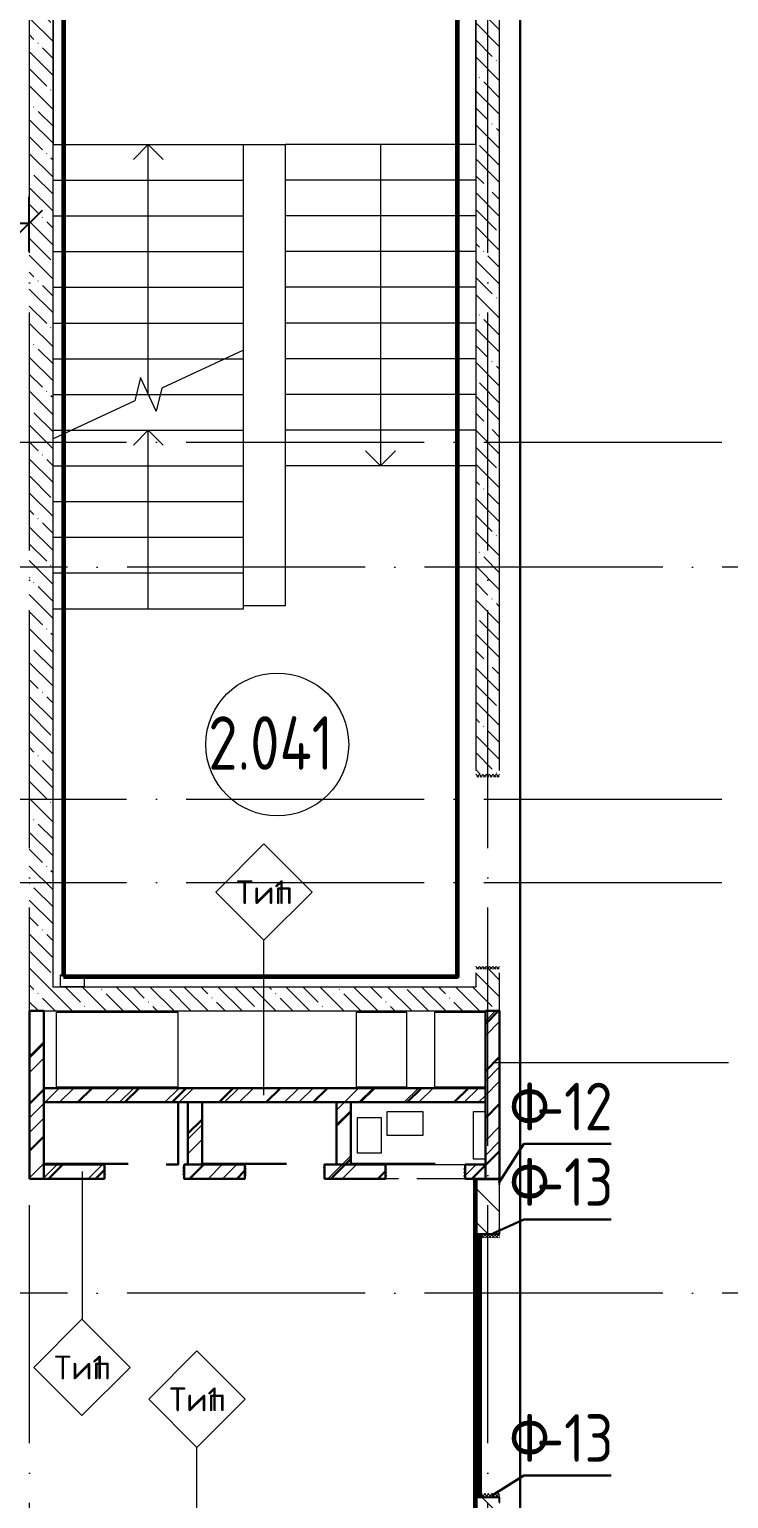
# Model space of a CAD drawing. Header units: millimetres. Extents: x -592259 to 288321, y -552984 to 293768.
# Drawn here: x 165209 to 171082, y -75187 to -62843 of the extents above; entities that cross this region are included whole.
import ezdxf

# ---------------------------------------------------------------- set-up
doc = ezdxf.new("R2010")
doc.units = ezdxf.units.MM
doc.linetypes.add('ADSK_Линия сетки', pattern=[2500, 2000, -250, 0, -250])
doc.layers.get('Defpoints').update_dxf_attribs({"color": 250})
for name, color, linetype, lineweight in [('0.2) Кирпич 6 вып', 30, 'Continuous', 30), ('2.2)Фарх остаток.', 1, 'Continuous', 30), ('4) Штукатурка', 6, 'Continuous', 30), ('4.1.3) Штук  3.1 вып по кирп подвал.', 6, 'Continuous', 60), ('4.5) Штук Гипсовая по ЖБ', 6, 'Continuous', 30), ('4.6) Швы', 6, 'Continuous', 30), ('4.7) Штук. 5 вып 3.7Шт', 6, 'Continuous', 30), ('4.7) Штук. 6 вып.', 6, 'Continuous', 30), ('6.3) Шпаклевка 8 вып. Сентябрь', 3, 'Continuous', 60), ('A-AREA-____-IDEN', 250, 'Continuous', 9), ('A-DOOR-____-OTLN', 250, 'Continuous', 5), ('A-FLOR-____-OTLN', 250, 'Continuous', 9), ('A-WALL-____-IDEN', 250, 'Continuous', 9), ('A-WALL-____-MCUT', 250, 'Continuous', 13), ('A-WALL-____-PATT', 250, 'Continuous', 13), ('I-WALL-____-OTLN', 250, 'Continuous', 9), ('S-COLS-____-MCUT', 250, 'Continuous', 25), ('S-COLS-____-OTLN', 250, 'Continuous', 9), ('S-GRID-____-OTLN', 250, 'Continuous', 9), ('S-STRS-____-MBND', 250, 'Continuous', 5), ('S-STRS-____-OTLN', 250, 'Continuous', 5)]:
    doc.layers.add(name, color=color, linetype=linetype, lineweight=lineweight)
doc.styles.add('GOST Common_1', font='', dxfattribs={"width": 0.9, "height": 250})
doc.styles.add('ISOCPEUR', font='isocpeur.ttf', dxfattribs={"width": 0.8, "height": 100})
doc.styles.add('ISOCPEUR_3', font='isocpeur.ttf', dxfattribs={"height": 250})
doc.styles.get("Standard").update_dxf_attribs({"font": 'ГОСТ тип А.ttf'})
doc.styles.get('GOST Common_1').set_extended_font_data('GOST Common')
doc.dimstyles.new('А3', dxfattribs={"dimtxt": 333, "dimasz": 222, "dimexe": 222, "dimexo": 111, "dimgap": 111, "dimtad": 1, "dimtoh": 1, "dimdec": 0, "dimrnd": 0.0015, "dimzin": 0, "dimdsep": 46, "dimtxsty": 'Standard', "dimblk": 'OBLIQUE', "dimcen": 0, "dimclrd": 7, "dimclre": 7, "dimclrt": 7, "dimadec": 0, "dimazin": 0, "dimtfac": 1, "dimtdec": 0, "dimtofl": 0, "dimtmove": 0, "dimatfit": 3, "dimfxl": 1, "dimtolj": 1, "dimtzin": 0, "dimarcsym": 0})
pattern_1 = [(45, (28708.77, -120984.93), (-251.4472, 251.4472), []), (45, (28708.77, -120603.93), (-251.4472, 251.4472), [])]
pattern_2 = [(135, (28708.77, -120984.93), (-142.5612, -142.5612), []), (135, (28851.33, -120984.93), (-142.5612, -142.5612), [252.016, -50.403, 3.353, -47.05])]
pattern_3 = [(135, (1951.41, 124.685), (-14.14214, -14.14214), []), (225, (1951.41, 124.685), (14.14214, -14.14214), [])]
pattern_4 = [(45, (-171.384, 124.685), (-14.1421, 14.1421), []), (135, (-171.384, 124.685), (-14.1421, -14.1421), [])]

# ---------------------------------------------------------------- blocks, each defined once
blk = doc.blocks.new('Дверь_СКБ_2Ст_Внутренняя1 - Н_ВВ-10_2_2200x2600h_Фрамуга сверху 2 EIW 15-42979487-АР1_Кладочный план 2 этажа С2и3')
at = {"layer": 'A-DOOR-____-OTLN'}
h = blk.add_hatch(dxfattribs=at)
h.set_pattern_fill('FP_7', color=256, style=0, pattern_type=2)
h.set_pattern_definition([(45, (-921.384, 164.685), (-14.1421, 14.1421), []), (135, (-921.384, 164.685), (-14.1421, -14.1421), [])])
h.paths.add_polyline_path([(-1062.5, 100), (-1087.5, 100), (-1087.5, -100), (-1062.5, -100)])
h = blk.add_hatch(dxfattribs=at)
h.set_pattern_fill('FP_6', color=256, style=0, pattern_type=2)
h.set_pattern_definition([(135, (1201.41, 164.685), (-14.1421, -14.1421), []), (225, (1201.41, 164.685), (14.1421, -14.1421), [])])
h.paths.add_polyline_path([(1112.5, -100), (1112.5, 100), (1087.5, 100), (1087.5, -100)])
blk = doc.blocks.new('Дверь_СКБ_2Ст_Внутренняя1 - Н_Д-1_1п_1640x2100h_ЛК-42630921-АР1_Кладочный план 2 этажа С2и3')
at = {"layer": 'A-DOOR-____-OTLN'}
h = blk.add_hatch(dxfattribs=at)
h.set_pattern_fill('FP_30', color=256, style=0, pattern_type=2)
h.set_pattern_definition([(45, (-641.384, 164.685), (-14.1421, 14.1421), []), (135, (-641.384, 164.685), (-14.1421, -14.1421), [])])
h.paths.add_polyline_path([(-807.5, -100), (-782.5, -100), (-782.5, 100), (-807.5, 100)])
h = blk.add_hatch(dxfattribs=at)
h.set_pattern_fill('FP_29', color=256, style=0, pattern_type=2)
h.set_pattern_definition([(135, (1481.41, 164.685), (-14.14214, -14.14214), []), (225, (1481.41, 164.685), (14.14214, -14.14214), [])])
h.paths.add_polyline_path([(807.5, -100), (832.5, -100), (832.5, 100), (807.5, 100)])
blk = doc.blocks.new('Дверь_СКБ_1Ст_Внутренняя1 - Н_Д-7л_670x1875h_Технический шкаф ЭОМ и СС-42409413-АР1_Кладочный план 2 этажа С2и3')
at = {"layer": 'A-DOOR-____-OTLN'}
h = blk.add_hatch(dxfattribs=at)
h.set_pattern_fill('FP_39', color=256, style=0, pattern_type=2)
h.set_pattern_definition(pattern_4)
h.paths.add_polyline_path([(-312.5, -40), (-312.5, 40), (-322.5, 40), (-322.5, -40)])
h = blk.add_hatch(dxfattribs=at)
h.set_pattern_fill('FP_38', color=256, style=0, pattern_type=2)
h.set_pattern_definition(pattern_3)
h.paths.add_polyline_path([(347.5, -40), (347.5, 40), (337.5, 40), (337.5, -40)])
blk = doc.blocks.new('Дверь_СКБ_1Ст_Внутренняя1 - Н_Д-7л_670x1875h_Технический шкаф ЭОМ и СС-V5-АР1_Кладочный план 2 этажа С2и3')
at = {"layer": 'A-DOOR-____-OTLN'}
h = blk.add_hatch(dxfattribs=at)
h.set_pattern_fill('FP_39', color=256, style=0, pattern_type=2)
h.set_pattern_definition(pattern_4)
h.paths.add_polyline_path([(-312.5, -40), (-312.5, 40), (-322.5, 40), (-322.5, -40)])
h = blk.add_hatch(dxfattribs=at)
h.set_pattern_fill('FP_38', color=256, style=0, pattern_type=2)
h.set_pattern_definition(pattern_3)
h.paths.add_polyline_path([(347.5, -40), (347.5, 40), (337.5, 40), (337.5, -40)])
blk = doc.blocks.new('ADSK_КолоннаНесущая_Швеллер_Гнутый_ГОСТ 8278-83 - 200х50х4_таб_1 2-38815031-АР1_Кладочный план 2 этажа С2и3')
at = {"layer": 'S-COLS-____-MCUT'}
for p, q in [((-6.1, -90), (-6.1, 90)), ((-0.1, 96), (39.9, 96)), ((39.9, 100), (19.9, 100)), ((39.9, 96), (39.9, 100)), ((39.9, -96), (-0.1, -96)), ((19.9, -100), (39.9, -100)), ((39.9, -100), (39.9, -96))]:
    blk.add_line(p, q, dxfattribs=at)
for centre, radius, start, end in [((-0.1, 90), 10, 90, 180), ((-0.1, 90), 6, 90, 180), ((-0.1, -90), 10, 180, 270), ((-0.1, -90), 6, 180, 270)]:
    blk.add_arc(centre, radius, start, end, dxfattribs=at)
blk = doc.blocks.new('ADSK_КолоннаНесущая_Швеллер_Гнутый_ГОСТ 8278-83 - 200х50х4_таб_1 2-V46-АР1_Кладочный план 2 этажа С2и3')
at = {"layer": 'S-COLS-____-MCUT'}
for p, q in [((-6, -90), (-6, 90)), ((0, 96), (40, 96)), ((40, 100), (20, 100)), ((40, 96), (40, 100)), ((40, -96), (0, -96)), ((20, -100), (40, -100)), ((40, -100), (40, -96))]:
    blk.add_line(p, q, dxfattribs=at)
for centre, radius, start, end in [((0, 90), 10, 90, 179.9936), ((0, 90), 6, 90, 180), ((0, -90), 10, 180.0064, 270), ((0, -90), 6, 180, 270)]:
    blk.add_arc(centre, radius, start, end, dxfattribs=at)
blk = doc.blocks.new('ADSK_КолоннаНесущая_Швеллер_Гнутый_ГОСТ 8278-83 - 200х50х4_таб_1 2-V47-АР1_Кладочный план 2 этажа С2и3')
at = {"layer": 'S-COLS-____-MCUT'}
for p, q in [((-10.1, 90), (-10.1, -90)), ((-6.1, -90), (-6.1, 90)), ((39.9, 100), (-0.1, 100)), ((-0.1, 96), (39.9, 96)), ((39.9, 96), (39.9, 100)), ((39.9, -96), (-0.1, -96)), ((-0.1, -100), (39.9, -100)), ((39.9, -100), (39.9, -96))]:
    blk.add_line(p, q, dxfattribs=at)
for centre, radius, start, end in [((-0.1, 90), 10, 90, 180), ((-0.1, 90), 6, 90, 180), ((-0.1, -90), 10, 180, 270), ((-0.1, -90), 6, 180, 270)]:
    blk.add_arc(centre, radius, start, end, dxfattribs=at)
blk = doc.blocks.new('AAR_СКБ_Марка_Помещения_мал - Номер-28977439-АР1_Кладочный план 2 этажа С2и3')
at = {"layer": 'A-AREA-____-IDEN'}
blk.add_circle((-0.028, 0), 3, dxfattribs=at)
blk = doc.blocks.new('ADSK_Марка_Стена - Типоразмер_ADSK_Марка-30564887-АР1_Кладочный план 2 этажа С2и3')
at = {"layer": 'A-WALL-____-IDEN'}
for p, q in [((-0.16, 4.37), (-4.21, 0.31)), ((3.9, 0.31), (-0.16, 4.37)), ((-4.21, 0.31), (-0.16, -3.74)), ((-0.16, -3.74), (3.9, 0.31))]:
    blk.add_line(p, q, dxfattribs=at)
blk = doc.blocks.new('_Oblique')
at = {"color": 0, "linetype": 'ByBlock', "lineweight": -2}
blk.add_line((-0.5, -0.5), (0.5, 0.5), dxfattribs=at)
blk = doc.blocks.new('*D5531')
at = {"color": 7, "lineweight": -2, "transparency": 16777216}
for p, q in [((159059, -64709), (159059, -64250)), ((165207, -64709), (165207, -64250)), ((159059, -64472), (165207, -64472))]:
    blk.add_line(p, q, dxfattribs=at)
at = {"layer": 'Defpoints', "color": 0, "transparency": 16777216}
for p in [(165207, -64472), (159059, -64820), (165207, -64820)]:
    blk.add_point(p, dxfattribs=at)
at = {"color": 7, "lineweight": -2, "transparency": 16777216, "xscale": 222, "yscale": 222, "zscale": 222, "rotation": 180}
blk.add_blockref('_Oblique', (159059, -64472), dxfattribs=at)
at = {"color": 7, "lineweight": -2, "transparency": 16777216, "xscale": 222, "yscale": 222, "zscale": 222}
blk.add_blockref('_Oblique', (165207, -64472), dxfattribs=at)
at = {"color": 7, "transparency": 16777216, "insert": (162133, -64195), "char_height": 333, "attachment_point": 5}
blk.add_mtext('\\A1;6149', dxfattribs=at)

msp = doc.modelspace()

# ---------------------------------------------------------------- hatches: boundary and pattern name
at = {"layer": '0.2) Кирпич 6 вып'}
h = msp.add_hatch(dxfattribs=at)
h.set_pattern_fill('ANSI31', color=256, scale=88)
h.paths.add_polyline_path([(168868.7722, -72379.4336), (169038.7722, -72379.4336), (169038.7722, -72499.4336), (168868.7722, -72499.4336)])
h.paths.add_polyline_path([(167688.7722, -72499.4336), (168198.7722, -72499.4336), (168198.7722, -72379.4336), (167688.7722, -72379.4336)])
h.paths.add_polyline_path([(167788.7722, -71857.4347), (167908.7722, -71857.4347), (167908.7722, -72379.4336), (167788.7722, -72379.4336)])
h.paths.add_polyline_path([(166538.7722, -72379.4336), (166658.7722, -72379.4336), (166658.7722, -71857.4347), (166538.7722, -71857.4347)])
h.paths.add_polyline_path([(166508.7722, -72379.4336), (167018.7722, -72379.4336), (167018.7722, -72499.4336), (166508.7722, -72499.4336)])
h.paths.add_polyline_path([(165328.7503, -72379.4336), (165838.7722, -72379.4336), (165838.7722, -72499.4336), (165328.7503, -72499.4336)])
h.paths.add_polyline_path([(169038.7722, -71089.9336), (169158.7722, -71089.9336), (169158.7722, -72499.4336), (169038.7722, -72499.4336)])
h.paths.add_polyline_path([(165328.7503, -71857.4347), (169038.7722, -71857.4347), (169038.7722, -71737.4347), (165328.7503, -71737.4347)])
h.paths.add_polyline_path([(165208.7732, -72499.4336), (165328.7503, -72499.4336), (165328.7503, -71089.9336), (165208.7732, -71089.9336)])
at = {"layer": 'A-WALL-____-PATT', "lineweight": 15}
h = msp.add_hatch(dxfattribs=at)
h.set_pattern_fill('FP_40', color=256, style=0, pattern_type=2)
h.set_pattern_definition(pattern_2)
h.paths.add_polyline_path([(169158.2503, -71089.9336), (169158.2503, -70739.9336), (168958.2503, -70739.9336), (168958.2503, -71089.9336)])
h.paths.add_polyline_path([(169158.2503, -69099.9336), (169158.2503, -62009.9342), (168958.2503, -62009.9342), (168958.2503, -69099.9336)])
h = msp.add_hatch(dxfattribs=at)
h.set_pattern_fill('FP_40', color=256, style=0, pattern_type=2)
h.set_pattern_definition(pattern_2)
h.paths.add_polyline_path([(165407.2722, -70889.9336), (165407.2722, -62209.9342), (165207.2722, -62209.9342), (165207.2722, -70889.9336)])
h = msp.add_hatch(dxfattribs=at)
h.set_pattern_fill('FP_40', color=256, style=0, pattern_type=2)
h.set_pattern_definition(pattern_2)
h.paths.add_polyline_path([(166379.7852, -71089.9336), (168958.2503, -71089.9336), (168958.2503, -70889.9336), (165207.2722, -70889.9336), (165207.2722, -71089.9336)])
h = msp.add_hatch(dxfattribs=at)
h.set_pattern_fill('FP_12', color=256, style=0, pattern_type=2)
h.set_pattern_definition(pattern_1)
h.paths.add_polyline_path([(165328.7503, -72379.4336), (165328.7503, -71089.9336), (165208.7503, -71089.9336), (165208.7503, -72379.4336)])
h = msp.add_hatch(dxfattribs=at)
h.set_pattern_fill('FP_12', color=256, style=0, pattern_type=2)
h.set_pattern_definition(pattern_1)
h.paths.add_polyline_path([(169158.7722, -72499.4336), (169158.7722, -71089.9336), (169038.7722, -71089.9336), (169038.7722, -72499.4336)])
h = msp.add_hatch(dxfattribs=at)
h.set_pattern_fill('FP_12', color=256, style=0, pattern_type=2)
h.set_pattern_definition(pattern_1)
h.paths.add_polyline_path([(167804.2581, -71857.4347), (169038.7722, -71857.4347), (169038.7722, -71737.4347), (165328.7503, -71737.4347), (165328.7503, -71857.4347), (166379.7852, -71857.4347)])
h = msp.add_hatch(dxfattribs=at)
h.set_pattern_fill('FP_12', color=256, style=0, pattern_type=2)
h.set_pattern_definition(pattern_1)
h.paths.add_polyline_path([(166538.7722, -72379.4336), (166658.7722, -72379.4336), (166658.7722, -71857.4347), (166538.7722, -71857.4347), (166538.7722, -72106.9062)])
h = msp.add_hatch(dxfattribs=at)
h.set_pattern_fill('FP_12', color=256, style=0, pattern_type=2)
h.set_pattern_definition(pattern_1)
h.paths.add_polyline_path([(167788.7722, -72379.4336), (167908.7722, -72379.4336), (167908.7722, -71857.4347), (167788.7722, -71857.4347), (167788.7722, -72106.9062)])
h = msp.add_hatch(dxfattribs=at)
h.set_pattern_fill('FP_12', color=256, style=0, pattern_type=2)
h.set_pattern_definition(pattern_1)
h.paths.add_polyline_path([(168198.7722, -72499.4336), (168198.7722, -72379.4336), (167688.7722, -72379.4336), (167688.7722, -72499.4336), (167804.2581, -72499.4336)])
h.paths.add_polyline_path([(166508.7722, -72499.4336), (167018.7722, -72499.4336), (167018.7722, -72379.4336), (166508.7722, -72379.4336), (166508.7722, -72479.4336)])
h.paths.add_polyline_path([(169038.7722, -72499.4336), (169038.7722, -72379.4336), (168868.7722, -72379.4336), (168868.7722, -72499.4336)])
h.paths.add_polyline_path([(165208.7732, -72499.4336), (165838.7722, -72499.4336), (165838.7722, -72379.4336), (165208.7732, -72379.4336)])
h = msp.add_hatch(dxfattribs=at)
h.set_pattern_fill('FP_1', color=256, style=0, pattern_type=2)
h.set_pattern_definition([(135, (28708.77, -120984.93), (-141.42136, -141.42136), [])])
h.paths.add_polyline_path([(169158.7722, -75659.9657), (169158.7722, -75169.9347), (168958.7722, -75169.9347), (168958.7722, -75659.9657)])
h.paths.add_polyline_path([(168958.7722, -72969.9347), (169158.7722, -72969.9347), (169158.7722, -72499.4336), (168958.7722, -72499.4336), (168958.7722, -72939.9347)])

# ---------------------------------------------------------------- linework, layer by layer
at = {"layer": '0.2) Кирпич 6 вып'}
for points in [[(165208.7732, -72499.4336), (165328.7503, -72499.4336), (165328.7503, -71089.9336), (165208.7732, -71089.9336)], [(169038.7722, -71089.9336), (169158.7722, -71089.9336), (169158.7722, -72499.4336), (169038.7722, -72499.4336)], [(165328.7503, -71857.4347), (169038.7722, -71857.4347), (169038.7722, -71737.4347), (165328.7503, -71737.4347)], [(166538.7722, -72379.4336), (166658.7722, -72379.4336), (166658.7722, -71857.4347), (166538.7722, -71857.4347)], [(167788.7722, -71857.4347), (167908.7722, -71857.4347), (167908.7722, -72379.4336), (167788.7722, -72379.4336)], [(165328.7503, -72379.4336), (165838.7722, -72379.4336), (165838.7722, -72499.4336), (165328.7503, -72499.4336)], [(166508.7722, -72379.4336), (167018.7722, -72379.4336), (167018.7722, -72499.4336), (166508.7722, -72499.4336)], [(167688.7722, -72499.4336), (168198.7722, -72499.4336), (168198.7722, -72379.4336), (167688.7722, -72379.4336)], [(168868.7722, -72379.4336), (169038.7722, -72379.4336), (169038.7722, -72499.4336), (168868.7722, -72499.4336)]]:
    msp.add_lwpolyline(points, close=True, dxfattribs=at)
at = {"layer": '2.2)Фарх остаток.'}
for points in [[(169153.1946, -72533.6204), (169360.8913, -72207.065), (169395.0661, -72207.065), (170095.0661, -72207.065)], [(169101.8212, -72960.9151), (169360.8913, -72840.9963), (169395.0661, -72840.9963), (170095.0661, -72840.9963)], [(169090.1315, -75163.142), (169360.8913, -74991.7917), (169395.0661, -74991.7917), (170095.0661, -74991.7917)]]:
    msp.add_lwpolyline(points, dxfattribs=at)
at = {"layer": '4) Штукатурка'}
msp.add_line((169330.6823, -108349.5017), (169330.6823, -71130.9538), dxfattribs=at)
at = {"layer": '4.1.3) Штук  3.1 вып по кирп подвал.'}
for points in [[(168953.7722, -72499.4336), (168953.7722, -75659.9657)], [(168993.3422, -75173.9343), (168993.3422, -72965.9347)]]:
    msp.add_lwpolyline(points, dxfattribs=at)
at = {"layer": '4.5) Штук Гипсовая по ЖБ'}
msp.add_line((169330.6823, -71130.9538), (169330.6823, -62409.9342), dxfattribs=at)
at = {"layer": '4.6) Швы'}
msp.add_lwpolyline([(169330.6823, -71857.4347), (169330.6823, -70716.2456)], dxfattribs=at)
at = {"layer": '4.7) Штук. 5 вып 3.7Шт'}
msp.add_lwpolyline([(165494.0816, -70800.2235), (168803.5729, -70800.2235), (168803.5729, -62368.717), (165494.0816, -62368.717)], close=True, dxfattribs=at)
at = {"layer": '4.7) Штук. 6 вып.'}
for points in [[(166037.2376, -72374.4684), (165328.7503, -72374.4684), (165328.7503, -71857.4347), (166458.7503, -71857.4347), (166458.7503, -72379.4336), (166358.7503, -72379.4336)], [(167367.2595, -72374.4684), (166658.7722, -72374.4684), (166658.7722, -71857.4347), (167788.7722, -71857.4347), (167788.7722, -72379.4336), (167688.7722, -72379.4336)], [(168617.2595, -72374.4684), (167908.7722, -72374.4684), (167908.7722, -71857.4347), (169038.7722, -71857.4347), (169038.7722, -72379.4336), (168938.7722, -72379.4336)]]:
    msp.add_lwpolyline(points, dxfattribs=at)
at = {"layer": '6.3) Шпаклевка 8 вып. Сентябрь'}
msp.add_lwpolyline([(165494.0816, -70800.2235), (168803.5729, -70800.2235), (168803.5729, -62368.717), (165494.0816, -62368.717)], close=True, dxfattribs=at)
at = {"layer": 'A-FLOR-____-OTLN'}
for p, q in [((168958.2503, -66509.9347), (167357.7503, -66509.9347)), ((167357.7503, -66509.9347), (167357.7503, -67684.9347)), ((167357.7503, -67684.9347), (167007.7722, -67684.9347)), ((165468.7722, -70887.5382), (165468.7722, -70787.5382)), ((165468.7722, -70787.5382), (165668.7722, -70787.5382)), ((165668.7722, -70787.5382), (165668.7722, -70887.5382)), ((165668.7722, -70887.5382), (165468.7722, -70887.5382)), ((165435.5008, -71729.9859), (165435.5008, -71099.9859)), ((165435.5008, -71099.9859), (166455.5008, -71099.9859)), ((166455.5008, -71099.9859), (166455.5008, -71729.9859)), ((167955.5008, -71729.9859), (167955.5008, -71099.9859)), ((167955.5008, -71099.9859), (168375.5008, -71099.9859)), ((168375.5008, -71099.9859), (168375.5008, -71729.9859)), ((168615.5008, -71729.9859), (168615.5008, -71099.9859)), ((168615.5008, -71099.9859), (169035.5008, -71099.9859)), ((169035.5008, -71099.9859), (169035.5008, -71729.9859)), ((166455.5008, -71729.9859), (165435.5008, -71729.9859)), ((168375.5008, -71729.9859), (167955.5008, -71729.9859)), ((169035.5008, -71729.9859), (168615.5008, -71729.9859)), ((168213.7952, -72134.9336), (168213.7952, -71934.9336)), ((168213.7952, -71934.9336), (168513.7952, -71934.9336)), ((168513.7952, -71934.9336), (168513.7952, -72134.9336)), ((168939.2728, -72334.9336), (168939.2728, -71934.9336)), ((168939.2728, -71934.9336), (169038.7722, -71934.9336)), ((167963.7509, -72284.9336), (167963.7509, -71984.9336)), ((167963.7509, -71984.9336), (168163.7509, -71984.9336)), ((168163.7509, -71984.9336), (168163.7509, -72284.9336)), ((168513.7952, -72134.9336), (168213.7952, -72134.9336)), ((168163.7509, -72284.9336), (167963.7509, -72284.9336)), ((169038.7722, -72334.9336), (168939.2728, -72334.9336))]:
    msp.add_line(p, q, dxfattribs=at)
at = {"layer": 'A-WALL-____-IDEN'}
for p, q in [((167179.2447, -71797.4347), (167179.2447, -70496.1847)), ((169098.7722, -71523.9589), (171082.1794, -71523.9589)), ((165650.9121, -72439.4336), (165650.9121, -73678.1836)), ((166616.5066, -76626.9347), (166616.5066, -74757.2748))]:
    msp.add_line(p, q, dxfattribs=at)
at = {"layer": 'A-WALL-____-MCUT', "color": 7, "lineweight": 15}
for p, q in [((169158.2503, -69069.9336), (169158.2503, -62009.9342)), ((165407.2722, -70889.9336), (165407.2722, -62209.9342)), ((168958.2503, -62209.9342), (168958.2503, -69069.9336)), ((168958.2503, -70769.9336), (168958.2503, -70889.9336)), ((169158.2503, -71089.9336), (169158.2503, -70769.9336)), ((168958.2503, -70889.9336), (165407.2722, -70889.9336)), ((165207.2722, -71089.9336), (169158.2503, -71089.9336)), ((165328.7503, -71737.4347), (165328.7503, -71089.9336)), ((169038.7722, -71089.9336), (169038.7722, -72379.4336)), ((169158.7722, -71089.9336), (169038.7722, -71089.9336)), ((169158.7722, -72939.9347), (169158.7722, -71089.9336)), ((169038.7722, -71737.4347), (165328.7503, -71737.4347)), ((165328.7503, -72379.4336), (165328.7503, -71857.4347)), ((165328.7503, -71857.4347), (169038.7722, -71857.4347)), ((166538.7722, -71857.4347), (166538.7722, -72379.4336)), ((166658.7722, -72379.4336), (166658.7722, -71857.4347)), ((167788.7722, -71857.4347), (167788.7722, -72379.4336)), ((167908.7722, -72379.4336), (167908.7722, -71857.4347)), ((165208.7732, -72379.4336), (165208.7732, -72499.4336)), ((165838.7722, -72379.4336), (165328.7503, -72379.4336)), ((165838.7722, -72399.4336), (165838.7722, -72379.4336)), ((166538.7722, -72379.4336), (166508.7722, -72379.4336)), ((166508.7722, -72379.4336), (166508.7722, -72399.4336)), ((167018.7722, -72379.4336), (166658.7722, -72379.4336)), ((167018.7722, -72399.4336), (167018.7722, -72379.4336)), ((167788.7722, -72379.4336), (167688.7722, -72379.4336)), ((167688.7722, -72379.4336), (167688.7722, -72399.4336)), ((168198.7722, -72379.4336), (167908.7722, -72379.4336)), ((168198.7722, -72399.4336), (168198.7722, -72379.4336)), ((169038.7722, -72379.4336), (168868.7722, -72379.4336)), ((168868.7722, -72379.4336), (168868.7722, -72399.4336)), ((165208.7732, -72499.4336), (165838.7722, -72499.4336)), ((165838.7722, -72499.4336), (165838.7722, -72479.4336)), ((166508.7722, -72479.4336), (166508.7722, -72499.4336)), ((166508.7722, -72499.4336), (167018.7722, -72499.4336)), ((167018.7722, -72499.4336), (167018.7722, -72479.4336)), ((167688.7722, -72479.4336), (167688.7722, -72499.4336)), ((167688.7722, -72499.4336), (168198.7722, -72499.4336)), ((168198.7722, -72499.4336), (168198.7722, -72479.4336)), ((168868.7722, -72479.4336), (168868.7722, -72499.4336)), ((168868.7722, -72499.4336), (169158.7722, -72499.4336)), ((168958.7722, -72499.4336), (168958.7722, -72939.9347))]:
    msp.add_line(p, q, dxfattribs=at)
at = {"layer": 'I-WALL-____-OTLN', "lineweight": 15}
for p, q in [((168198.7722, -72379.4336), (168868.7722, -72379.4336)), ((168308.4133, -72499.4336), (168198.7722, -72499.4336)), ((168868.7722, -72499.4336), (168462.9614, -72499.4336))]:
    msp.add_line(p, q, dxfattribs=at)
at = {"layer": 'S-GRID-____-OTLN', "linetype": 'ADSK_Линия сетки'}
for p, q in [((165208.7722, -124723.7741), (165208.7722, -59782.9296)), ((169058.7722, -124723.7741), (169058.7722, -59782.9296)), ((94022.7944, -66309.9342), (185529.6518, -66309.9342)), ((185529.6518, -67359.9342), (128028.7722, -67359.9342)), ((94022.7944, -69309.9342), (185529.6518, -69309.9342)), ((94022.7944, -70009.9342), (185529.6518, -70009.9342)), ((185529.6518, -73459.9342), (128028.7722, -73459.9342))]:
    msp.add_line(p, q, dxfattribs=at)
at = {"layer": 'S-STRS-____-MBND'}
for p, q in [((167007.7722, -65536.8886), (166321.0607, -65857.1075)), ((166141.7381, -65768.3242), (166094.4838, -65962.762)), ((166273.8064, -66051.5453), (166141.7381, -65768.3242)), ((166321.0607, -65857.1075), (166273.8064, -66051.5453)), ((166094.4838, -65962.762), (165407.7722, -66282.9809))]:
    msp.add_line(p, q, dxfattribs=at)
at = {"layer": 'S-STRS-____-OTLN'}
for p, q in [((165408.7722, -62209.9342), (165408.7722, -63809.9347)), ((168957.7503, -63809.9347), (168957.7503, -62209.9342)), ((165407.2722, -63809.9347), (167007.2722, -63809.9347)), ((165407.2722, -63809.9347), (167007.2722, -63809.9347)), ((167007.2722, -63809.9347), (167008.7722, -63809.9347)), ((167007.2722, -64109.9347), (167007.2722, -63809.9347)), ((167008.7722, -63809.9347), (167357.7503, -63809.9347)), ((168957.7503, -63809.9347), (167357.7503, -63809.9347)), ((167357.7503, -63809.9347), (167357.7503, -64109.9347)), ((168957.7503, -63809.9347), (167357.7503, -63809.9347)), ((168957.7503, -63809.9347), (168957.7503, -64109.9347)), ((165407.2722, -64109.9347), (167007.2722, -64109.9347)), ((165407.2722, -64109.9347), (167007.2722, -64109.9347)), ((167007.2722, -64409.9347), (167007.2722, -64109.9347)), ((167357.7503, -64109.9347), (167357.7503, -64409.9347)), ((168957.7503, -64109.9347), (167357.7503, -64109.9347)), ((168957.7503, -64109.9347), (167357.7503, -64109.9347)), ((168957.7503, -64109.9347), (168957.7503, -64409.9347)), ((165407.2722, -64409.9347), (167007.2722, -64409.9347)), ((165407.2722, -64409.9347), (167007.2722, -64409.9347)), ((167007.2722, -64709.9347), (167007.2722, -64409.9347)), ((167357.7503, -64409.9347), (167357.7503, -64709.9347)), ((168957.7503, -64409.9347), (167357.7503, -64409.9347)), ((168957.7503, -64409.9347), (167357.7503, -64409.9347)), ((168957.7503, -64409.9347), (168957.7503, -64709.9347)), ((165407.2722, -64709.9347), (167007.2722, -64709.9347)), ((165407.2722, -64709.9347), (167007.2722, -64709.9347)), ((167007.2722, -65009.9347), (167007.2722, -64709.9347)), ((167357.7503, -64709.9347), (167357.7503, -65009.9347)), ((168957.7503, -64709.9347), (167357.7503, -64709.9347)), ((168957.7503, -64709.9347), (167357.7503, -64709.9347)), ((168957.7503, -64709.9347), (168957.7503, -65009.9347)), ((165407.2722, -65009.9347), (167007.2722, -65009.9347)), ((165407.2722, -65009.9347), (167007.2722, -65009.9347)), ((167007.2722, -65309.9347), (167007.2722, -65009.9347)), ((167357.7503, -65009.9347), (167357.7503, -65309.9347)), ((168957.7503, -65009.9347), (167357.7503, -65009.9347)), ((168957.7503, -65009.9347), (167357.7503, -65009.9347)), ((168957.7503, -65009.9347), (168957.7503, -65309.9347)), ((165407.2722, -65309.9347), (167007.2722, -65309.9347)), ((165407.2722, -65309.9347), (167007.2722, -65309.9347)), ((167007.2722, -65537.1218), (167007.2722, -65309.9347)), ((167357.7503, -65309.9347), (167357.7503, -65609.9347)), ((168957.7503, -65309.9347), (167357.7503, -65309.9347)), ((168957.7503, -65309.9347), (167357.7503, -65309.9347)), ((168957.7503, -65309.9347), (168957.7503, -65609.9347)), ((167007.7722, -65609.9347), (167007.7722, -65536.8886)), ((165407.2722, -65609.9347), (166851.1243, -65609.9347)), ((165407.2722, -65609.9347), (166851.1243, -65609.9347)), ((166851.1243, -65609.9347), (167007.7722, -65609.9347)), ((166851.1243, -65609.9347), (167007.7722, -65609.9347)), ((167007.7722, -65909.9347), (167007.7722, -65609.9347)), ((167357.7503, -65609.9347), (167357.7503, -65909.9347)), ((168957.7503, -65609.9347), (167357.7503, -65609.9347)), ((168957.7503, -65609.9347), (167357.7503, -65609.9347)), ((168957.7503, -65609.9347), (168957.7503, -65909.9347)), ((165407.2722, -65909.9347), (166107.3224, -65909.9347)), ((165407.2722, -65909.9347), (166107.3224, -65909.9347)), ((166107.3224, -65909.9347), (166207.7722, -65909.9347)), ((166107.3224, -65909.9347), (166207.7722, -65909.9347)), ((166207.7722, -65909.9347), (166308.2221, -65909.9347)), ((166207.7722, -65909.9347), (166308.2221, -65909.9347)), ((166308.2221, -65909.9347), (167007.7722, -65909.9347)), ((166308.2221, -65909.9347), (167007.7722, -65909.9347)), ((167007.7722, -66209.9347), (167007.7722, -65909.9347)), ((167357.7503, -65909.9347), (167357.7503, -66209.9347)), ((168957.7503, -65909.9347), (167357.7503, -65909.9347)), ((168957.7503, -65909.9347), (167357.7503, -65909.9347)), ((168957.7503, -65909.9347), (168957.7503, -66209.9347)), ((165407.2722, -66209.9347), (165564.4202, -66209.9347)), ((165407.2722, -66209.9347), (165564.4202, -66209.9347)), ((165407.7722, -66509.9347), (165407.7722, -66282.9809)), ((165564.4202, -66209.9347), (167007.7722, -66209.9347)), ((165564.4202, -66209.9347), (167007.7722, -66209.9347)), ((167007.7722, -66509.9347), (167007.7722, -66209.9347)), ((167357.7503, -66209.9347), (167357.7503, -66509.9347)), ((168957.7503, -66209.9347), (167357.7503, -66209.9347)), ((168957.7503, -66209.9347), (167357.7503, -66209.9347)), ((168957.7503, -66209.9347), (168957.7503, -66509.9347)), ((165407.7722, -66809.9347), (165407.7722, -66509.9347)), ((165407.7722, -66509.9347), (167007.7722, -66509.9347)), ((165407.7722, -66509.9347), (167007.7722, -66509.9347)), ((167007.7722, -66809.9347), (167007.7722, -66509.9347)), ((168957.7503, -66509.9347), (167357.7503, -66509.9347)), ((165407.7722, -67109.9347), (165407.7722, -66809.9347)), ((165407.7722, -66809.9347), (167007.7722, -66809.9347)), ((165407.7722, -66809.9347), (167007.7722, -66809.9347)), ((167007.7722, -67109.9347), (167007.7722, -66809.9347)), ((165407.7722, -67409.9347), (165407.7722, -67109.9347)), ((165407.7722, -67109.9347), (167007.7722, -67109.9347)), ((165407.7722, -67109.9347), (167007.7722, -67109.9347)), ((167007.7722, -67409.9347), (167007.7722, -67109.9347)), ((165407.7722, -67709.9347), (165407.7722, -67409.9347)), ((165407.7722, -67409.9347), (167007.7722, -67409.9347)), ((165407.7722, -67409.9347), (167007.7722, -67409.9347)), ((167007.7722, -67709.9347), (167007.7722, -67409.9347)), ((165407.7722, -67709.9347), (167007.7722, -67709.9347)), ((165407.7722, -67709.9347), (167007.7722, -67709.9347))]:
    msp.add_line(p, q, dxfattribs=at)
at = {"layer": 'S-STRS-____-OTLN', "lineweight": 9}
for p, q in [((166207.2722, -63809.9347), (166082.2722, -63934.9347)), ((166207.2722, -64109.9347), (166207.2722, -63809.9347)), ((166207.2722, -63809.9347), (166332.2722, -63934.9347)), ((168157.7503, -63809.9347), (168157.7503, -64109.9347)), ((166207.2722, -64409.9347), (166207.2722, -64109.9347)), ((168157.7503, -64109.9347), (168157.7503, -64409.9347)), ((166207.2722, -64709.9347), (166207.2722, -64409.9347)), ((168157.7503, -64409.9347), (168157.7503, -64709.9347)), ((166207.2722, -65009.9347), (166207.2722, -64709.9347)), ((168157.7503, -64709.9347), (168157.7503, -65009.9347)), ((166207.2722, -65309.9347), (166207.2722, -65009.9347)), ((168157.7503, -65009.9347), (168157.7503, -65309.9347)), ((166207.2722, -65609.9347), (166207.2722, -65309.9347)), ((168157.7503, -65309.9347), (168157.7503, -65609.9347)), ((166207.2722, -65908.8625), (166207.2722, -65609.9347)), ((168157.7503, -65609.9347), (168157.7503, -65909.9347)), ((168157.7503, -65909.9347), (168157.7503, -66209.9347)), ((166207.7722, -66209.9347), (166082.7722, -66334.9347)), ((166207.7722, -66509.9347), (166207.7722, -66209.9347)), ((166207.7722, -66209.9347), (166332.7722, -66334.9347)), ((168157.7503, -66209.9347), (168157.7503, -66509.9347)), ((168157.7503, -66509.9347), (168032.7503, -66384.9347)), ((168157.7503, -66509.9347), (168282.7503, -66384.9347)), ((166207.7722, -66809.9347), (166207.7722, -66509.9347)), ((166207.7722, -67109.9347), (166207.7722, -66809.9347)), ((166207.7722, -67409.9347), (166207.7722, -67109.9347)), ((166207.7722, -67709.9347), (166207.7722, -67409.9347))]:
    msp.add_line(p, q, dxfattribs=at)

# ---------------------------------------------------------------- block references
at = {"layer": 'A-AREA-____-IDEN', "xscale": 200, "yscale": 200, "zscale": 99.99999999999993}
msp.add_blockref('AAR_СКБ_Марка_Помещения_мал - Номер-28977439-АР1_Кладочный план 2 этажа С2и3', (167296.4743, -68850.8737), dxfattribs=at)
at = {"layer": 'A-DOOR-____-OTLN', "color": 255}
for name, p, rotation in [('Дверь_СКБ_2Ст_Внутренняя1 - Н_Д-1_1п_1640x2100h_ЛК-42630921-АР1_Кладочный план 2 этажа С2и3', (169058.2503, -69932.4336), 90), ('Дверь_СКБ_2Ст_Внутренняя1 - Н_ВВ-10_2_2200x2600h_Фрамуга сверху 2 EIW 15-42979487-АР1_Кладочный план 2 этажа С2и3', (169058.7722, -74057.4347), 270)]:
    msp.add_blockref(name, p, dxfattribs=dict(at, rotation=rotation))
at = {"layer": 'A-DOOR-____-OTLN', "color": 250, "rotation": 180}
for name, p in [('Дверь_СКБ_1Ст_Внутренняя1 - Н_Д-7л_670x1875h_Технический шкаф ЭОМ и СС-V5-АР1_Кладочный план 2 этажа С2и3', (166186.2722, -72439.4336)), ('Дверь_СКБ_1Ст_Внутренняя1 - Н_Д-7л_670x1875h_Технический шкаф ЭОМ и СС-V5-АР1_Кладочный план 2 этажа С2и3', (167366.2722, -72439.4336)), ('Дверь_СКБ_1Ст_Внутренняя1 - Н_Д-7л_670x1875h_Технический шкаф ЭОМ и СС-42409413-АР1_Кладочный план 2 этажа С2и3', (168546.2722, -72439.4336))]:
    msp.add_blockref(name, p, dxfattribs=at)
at = {"layer": 'A-WALL-____-IDEN', "xscale": 99.99999999999993, "yscale": 99.99999999999993, "zscale": 99.99999999999993}
for p in [(167194.8697, -70121.7178), (165666.5371, -74115.1505), (166632.1316, -74382.8079)]:
    msp.add_blockref('ADSK_Марка_Стена - Типоразмер_ADSK_Марка-30564887-АР1_Кладочный план 2 этажа С2и3', p, dxfattribs=at)
at = {"layer": 'S-COLS-____-OTLN'}
for name, p, rotation in [('ADSK_КолоннаНесущая_Швеллер_Гнутый_ГОСТ 8278-83 - 200х50х4_таб_1 2-V47-АР1_Кладочный план 2 этажа С2и3', (169058.7722, -72509.5336), 269.9999999999995), ('ADSK_КолоннаНесущая_Швеллер_Гнутый_ГОСТ 8278-83 - 200х50х4_таб_1 2-38815031-АР1_Кладочный план 2 этажа С2и3', (169058.7722, -72959.8347), 90.00000000000044), ('ADSK_КолоннаНесущая_Швеллер_Гнутый_ГОСТ 8278-83 - 200х50х4_таб_1 2-V46-АР1_Кладочный план 2 этажа С2и3', (169058.7722, -75180.0343), 269.9999999999995)]:
    msp.add_blockref(name, p, dxfattribs=dict(at, rotation=rotation))

# ---------------------------------------------------------------- texts
at = {"layer": '2.2)Фарх остаток.', "char_height": 400, "attachment_point": 1, "style": 'GOST Common_1'}
for s, insert, width in [('\\fGOST Common|b0|i0|c204|p34|;\\W.9;Ф', (169240.5423, -71693.0358), 274.177125), ('-12', (169466.761, -71693.0358), 526.708687), ('\\fGOST Common|b0|i0|c204|p34|;\\W.9;Ф', (169240.5423, -72326.9671), 274.177125), ('-13', (169466.761, -72326.9671), 526.708687), ('\\fGOST Common|b0|i0|c204|p34|;\\W.9;Ф', (169240.5423, -74477.7625), 274.177125), ('-13', (169466.761, -74477.7625), 526.708687)]:
    msp.add_mtext(s, dxfattribs=dict(at, insert=insert, width=width))
at = {"layer": 'A-AREA-____-IDEN', "insert": (166711.3569, -68613.9239), "char_height": 450, "width": 628.523, "attachment_point": 1, "style": 'ISOCPEUR'}
msp.add_mtext('2.041', dxfattribs=at)
at = {"layer": 'A-WALL-____-IDEN', "char_height": 200, "attachment_point": 1, "style": 'ISOCPEUR_3'}
for s, insert, width in [('Тип', (166946.5888, -69992.0492), 387.215062), (' 1', (167266.0732, -69992.0492), 190.801625), ('Тип', (165418.2562, -73985.4818), 387.215062), (' 1', (165737.7406, -73985.4818), 190.801625), ('Тип', (166383.8507, -74253.1392), 387.215062), (' 1', (166703.3351, -74253.1392), 190.801625)]:
    msp.add_mtext(s, dxfattribs=dict(at, insert=insert, width=width))

# ---------------------------------------------------------------- dimensions: what is measured, and where the dimension line sits
dim = msp.add_linear_dim(base=(165207.2722, -64472.2206), p1=(159058.7515, -64819.933), p2=(165207.2722, -64819.933), dimstyle='А3')
dim.commit()
dim.dimension.update_dxf_attribs({"geometry": '*D5531', "text_midpoint": (162133.0119, -64194.7206)})

doc.saveas('drawing.dxf')
